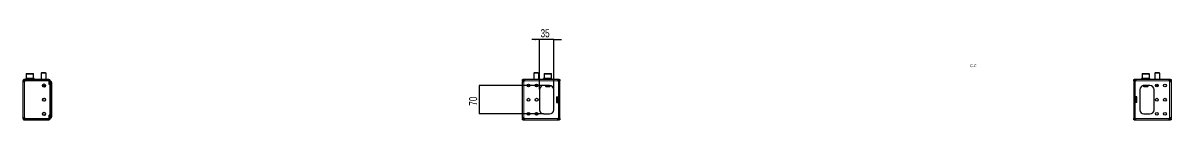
# Model space of a CAD drawing. Header units: millimetres. Extents: x -438 to 5180, y -570 to 658.
# Drawn here: x 2348 to 5180, y 195 to 420 of the extents above; entities that cross this region are included whole.
import ezdxf

# ---------------------------------------------------------------- set-up
doc = ezdxf.new("R2010")
doc.units = ezdxf.units.MM
doc.layers.add('FORMAT', color=7, linetype='Continuous')
doc.styles.add('SLDTEXTSTYLE0', font='TXT', dxfattribs={"width": 0.75})
doc.dimstyles.new('SLDDIMSTYLE0', dxfattribs={"dimtxt": 20, "dimasz": 10, "dimexe": 0, "dimexo": 0.0625, "dimgap": 5, "dimtad": 2, "dimdec": 1, "dimrnd": 1e-09, "dimzin": 12, "dimdsep": 46, "dimtxsty": 'SLDTEXTSTYLE0', "dimsah": 1, "dimcen": 0.09, "dimadec": 0, "dimazin": 3, "dimtfac": 1, "dimtofl": 0, "dimtmove": 0, "dimatfit": 3, "dimfxl": 0, "dimfrac": 2, "dimtolj": 1, "dimtzin": 12, "dimarcsym": 0})
doc.dimstyles.new('SLDDIMSTYLE1', dxfattribs={"dimtxt": 20, "dimasz": 10, "dimexe": 0, "dimexo": 0.0625, "dimgap": 5, "dimtad": 2, "dimdec": 1, "dimrnd": 1e-09, "dimzin": 12, "dimdsep": 46, "dimtxsty": 'SLDTEXTSTYLE0', "dimsah": 1, "dimcen": 0.09, "dimadec": 0, "dimazin": 3, "dimtfac": 1, "dimtmove": 0, "dimatfit": 0, "dimfxl": 0, "dimfrac": 2, "dimtolj": 1, "dimtzin": 12, "dimarcsym": 0})

# ---------------------------------------------------------------- blocks, each defined once
blk = doc.blocks.new('_D_9')
at = {"layer": 'FORMAT'}
for p, q in [((3622.3, 393.4), (3603.1, 393.4)), ((3622.3, 270), (3622.3, 394.4)), ((3657.3, 393.4), (3622.3, 393.4)), ((3657.3, 270), (3657.3, 394.4)), ((3657.3, 393.4), (3676.5, 393.4))]:
    blk.add_line(p, q, dxfattribs=at)
for points in [[(3622.3, 393.4), (3612.3, 395), (3612.3, 391.9)], [(3657.3, 393.4), (3667.3, 391.9), (3667.3, 395)]]:
    blk.add_solid(points, dxfattribs=at)
at = {"layer": 'FORMAT', "insert": (3625, 419.2), "char_height": 20, "attachment_point": 1, "style": 'SLDTEXTSTYLE0'}
blk.add_mtext('35', dxfattribs=at)
blk = doc.blocks.new('_D_10')
at = {"layer": 'FORMAT'}
for p, q in [((3632.3, 279.9), (3473.3, 279.9)), ((3474.3, 209.9), (3474.3, 279.9)), ((3632.3, 209.9), (3473.3, 209.9))]:
    blk.add_line(p, q, dxfattribs=at)
for points in [[(3474.3, 279.9), (3472.8, 269.9), (3475.8, 269.9)], [(3474.3, 209.9), (3475.8, 219.9), (3472.8, 219.9)]]:
    blk.add_solid(points, dxfattribs=at)
at = {"layer": 'FORMAT', "insert": (3448.5, 230.2), "char_height": 20, "attachment_point": 1, "rotation": 90, "style": 'SLDTEXTSTYLE0'}
blk.add_mtext('70', dxfattribs=at)

msp = doc.modelspace()

# ---------------------------------------------------------------- linework, layer by layer
at = {"color": 7, "linetype": 'Continuous', "lineweight": 25}
for p, q in [((2350.51, 291.45), (2348.01, 291.45)), ((2348.01, 291.45), (2348.01, 290.23)), ((2348.01, 290.23), (2348.01, 199.67)), ((2350.51, 290.23), (2348.01, 290.23)), ((2350.51, 291.45), (2350.51, 290.23)), ((2351.51, 292.45), (2351.51, 294.95)), ((2353.91, 294.95), (2351.51, 294.95)), ((2353.91, 292.45), (2351.51, 292.45)), ((2353.91, 294.95), (2353.91, 292.45)), ((2353.91, 294.95), (2354.91, 294.95)), ((2354.91, 292.45), (2353.91, 292.45)), ((2354.76, 297.45), (2354.76, 296.45)), ((2354.76, 297.45), (2354.76, 297.2)), ((2355.56, 297.45), (2354.76, 297.45)), ((2354.76, 297.45), (2354.76, 297.45)), ((2354.76, 296.45), (2354.76, 296.7)), ((2355.56, 296.45), (2354.76, 296.45)), ((2354.76, 296.45), (2354.76, 296.45)), ((2411.51, 294.95), (2354.91, 294.95)), ((2354.91, 292.45), (2411.51, 292.45)), ((2354.93, 292.35), (2409.91, 292.35)), ((2355.56, 297.45), (2355.65, 297.45)), ((2355.56, 296.45), (2355.65, 296.45)), ((2355.65, 297.45), (2355.65, 297.2)), ((2357.79, 297.45), (2355.65, 297.45)), ((2355.65, 296.45), (2355.65, 296.7)), ((2357.79, 296.45), (2355.65, 296.45)), ((2356.01, 308.45), (2356.01, 297.45)), ((2357.01, 309.45), (2373.01, 309.45)), ((2357.79, 297.45), (2357.97, 297.45)), ((2357.79, 296.45), (2357.97, 296.45)), ((2357.97, 297.45), (2357.97, 297.2)), ((2361.13, 297.45), (2357.97, 297.45)), ((2357.97, 296.45), (2357.97, 296.7)), ((2361.13, 296.45), (2357.97, 296.45)), ((2359.01, 296.45), (2359.01, 294.95)), ((2361.13, 297.45), (2361.36, 297.45)), ((2361.13, 296.45), (2361.36, 296.45)), ((2361.36, 297.45), (2361.36, 297.2)), ((2365.06, 297.45), (2361.36, 297.45)), ((2361.36, 296.45), (2361.36, 296.7)), ((2365.06, 296.45), (2361.36, 296.45)), ((2365.06, 297.45), (2365.14, 297.45)), ((2365.06, 296.45), (2365.23, 296.45)), ((2365.23, 296.45), (2365.31, 296.45)), ((2365.27, 297.45), (2365.31, 297.45)), ((2365.31, 297.45), (2365.31, 297.2)), ((2368.98, 297.45), (2365.31, 297.45)), ((2365.31, 296.45), (2365.31, 296.7)), ((2368.98, 296.45), (2365.31, 296.45)), ((2368.98, 297.45), (2369.2, 297.45)), ((2368.98, 296.45), (2369.2, 296.45)), ((2369.2, 297.45), (2369.2, 297.2)), ((2372.29, 297.45), (2369.2, 297.45)), ((2369.2, 296.45), (2369.2, 296.7)), ((2372.29, 296.45), (2369.2, 296.45)), ((2371.01, 294.95), (2371.01, 296.45)), ((2372.29, 297.45), (2372.46, 297.45)), ((2372.29, 296.45), (2372.46, 296.45)), ((2372.46, 297.45), (2372.46, 297.2)), ((2374.49, 297.45), (2372.46, 297.45)), ((2372.46, 296.45), (2372.46, 296.7)), ((2374.49, 296.45), (2372.46, 296.45)), ((2374.01, 297.45), (2374.01, 308.45)), ((2374.49, 297.45), (2374.59, 297.45)), ((2374.49, 296.45), (2374.59, 296.45)), ((2374.59, 297.45), (2374.59, 297.2)), ((2375.26, 297.45), (2374.59, 297.45)), ((2374.59, 296.45), (2374.59, 296.7)), ((2375.26, 296.45), (2374.59, 296.45)), ((2375.26, 296.45), (2375.26, 297.45)), ((2388.76, 292.45), (2388.76, 292.35)), ((2389.05, 292.45), (2389.05, 292.35)), ((2390.73, 292.45), (2390.73, 292.35)), ((2394.08, 311.45), (2393.01, 310.37)), ((2393.01, 310.37), (2393.01, 294.95)), ((2405.01, 310.37), (2393.01, 310.37)), ((2393.68, 292.45), (2393.68, 292.35)), ((2403.93, 311.45), (2394.08, 311.45)), ((2397.44, 292.45), (2397.44, 292.35)), ((2401.43, 292.45), (2401.43, 292.35)), ((2405.01, 310.37), (2403.93, 311.45)), ((2405.01, 294.95), (2405.01, 310.37)), ((2405.06, 292.45), (2405.06, 292.35)), ((2407.76, 292.45), (2407.76, 292.35)), ((2409.13, 292.45), (2409.13, 292.35)), ((2409.26, 292.35), (2409.26, 292.45)), ((2412.41, 282.85), (2412.41, 289.85)), ((2412.41, 284.43), (2412.51, 284.21)), ((2412.51, 291.45), (2412.51, 283.5)), ((2415.01, 283.5), (2412.51, 283.5)), ((2415.01, 291.45), (2415.01, 283.5)), ((2415.01, 291.2), (2415.21, 291.2)), ((2415.01, 201.47), (2415.01, 288.92)), ((2415.21, 291.2), (2416.89, 290.74)), ((2415.21, 202.1), (2415.21, 288.3)), ((2418.01, 287.85), (2418.01, 289.3)), ((2418.01, 287.85), (2418.01, 213.4)), ((3580.31, 292.45), (3580.31, 294.95)), ((3580.31, 294.95), (3581.42, 294.95)), ((3581.42, 292.45), (3580.31, 292.45)), ((3580.31, 292.45), (3580.31, 292.35)), ((3580.31, 292.35), (3582.81, 292.35)), ((3580.31, 291.74), (3580.31, 292.35)), ((3580.31, 291.74), (3580.31, 289.67)), ((3580.31, 200.22), (3580.31, 289.67)), ((3580.31, 289.67), (3581.41, 289.67)), ((3585.15, 294.95), (3581.42, 294.95)), ((3585.15, 292.45), (3581.42, 292.45)), ((3582.81, 292.35), (3582.81, 291.74)), ((3582.81, 291.74), (3582.81, 289.92)), ((3667.48, 294.95), (3585.15, 294.95)), ((3585.15, 294.95), (3585.15, 292.73)), ((3609.39, 311.45), (3608.31, 310.37)), ((3608.31, 310.37), (3608.31, 294.95)), ((3620.31, 310.37), (3608.31, 310.37)), ((3619.24, 311.45), (3609.39, 311.45)), ((3620.31, 310.37), (3619.24, 311.45)), ((3620.31, 294.95), (3620.31, 310.37)), ((3632.56, 297.45), (3632.56, 296.45)), ((3632.56, 297.45), (3632.57, 297.45)), ((3632.56, 296.45), (3632.57, 296.45)), ((3632.57, 297.45), (3632.57, 297.2)), ((3633.4, 297.45), (3632.57, 297.45)), ((3632.57, 296.45), (3632.57, 296.7)), ((3633.4, 296.45), (3632.57, 296.45)), ((3633.4, 297.45), (3633.5, 297.45)), ((3633.4, 296.45), (3633.5, 296.45)), ((3633.5, 297.45), (3633.5, 297.2)), ((3635.67, 297.45), (3633.5, 297.45)), ((3633.5, 296.45), (3633.5, 296.7)), ((3635.67, 296.45), (3633.5, 296.45)), ((3633.81, 308.45), (3633.81, 297.45)), ((3634.81, 309.45), (3643.2, 309.45)), ((3635.67, 297.45), (3635.85, 297.45)), ((3635.67, 296.45), (3635.85, 296.45)), ((3635.85, 297.45), (3635.85, 297.2)), ((3639.02, 297.45), (3635.85, 297.45)), ((3635.85, 296.45), (3635.85, 296.7)), ((3639.02, 296.45), (3635.85, 296.45)), ((3636.81, 296.45), (3636.81, 294.95)), ((3639.02, 297.45), (3639.25, 297.45)), ((3639.02, 296.45), (3639.25, 296.45)), ((3639.25, 297.45), (3639.25, 297.2)), ((3642.95, 297.45), (3639.25, 297.45)), ((3639.25, 296.45), (3639.25, 296.7)), ((3642.95, 296.45), (3639.25, 296.45)), ((3642.95, 297.45), (3643.25, 297.45)), ((3642.95, 297.45), (3643.03, 297.45)), ((3642.95, 296.45), (3643.11, 296.45)), ((3643.11, 296.45), (3643.2, 296.45)), ((3643.16, 297.45), (3643.2, 297.45)), ((3643.2, 309.45), (3650.81, 309.45)), ((3643.2, 297.45), (3643.2, 297.2)), ((3646.87, 297.45), (3643.2, 297.45)), ((3643.2, 296.45), (3643.2, 296.7)), ((3646.87, 296.45), (3643.2, 296.45)), ((3646.87, 297.45), (3647.09, 297.45)), ((3646.87, 296.45), (3647.09, 296.45)), ((3647.09, 297.45), (3647.09, 297.2)), ((3650.16, 297.45), (3647.09, 297.45)), ((3647.09, 296.45), (3647.09, 296.7)), ((3650.16, 296.45), (3647.09, 296.45)), ((3648.81, 294.95), (3648.81, 296.45)), ((3650.16, 297.45), (3650.33, 297.45)), ((3650.16, 296.45), (3650.33, 296.45)), ((3650.33, 297.45), (3650.33, 297.2)), ((3652.34, 297.45), (3650.33, 297.45)), ((3650.33, 296.45), (3650.33, 296.7)), ((3652.34, 296.45), (3650.33, 296.45)), ((3651.81, 297.45), (3651.81, 308.45)), ((3652.34, 297.45), (3652.43, 297.45)), ((3652.34, 296.45), (3652.43, 296.45)), ((3652.43, 297.45), (3652.43, 297.2)), ((3653.06, 297.45), (3652.43, 297.45)), ((3652.43, 296.45), (3652.43, 296.7)), ((3653.06, 296.45), (3652.43, 296.45)), ((3653.06, 296.45), (3653.06, 297.45)), ((3667.48, 294.95), (3667.48, 292.45)), ((3671.2, 294.95), (3667.48, 294.95)), ((3671.2, 292.45), (3667.48, 292.45)), ((3669.81, 292.35), (3672.31, 292.35)), ((3669.81, 291.74), (3669.81, 292.35)), ((3669.81, 289.9), (3669.81, 291.74)), ((3671.2, 294.95), (3672.31, 294.95)), ((3672.31, 292.45), (3671.2, 292.45)), ((3672.31, 294.95), (3672.31, 292.45)), ((3672.31, 292.35), (3672.31, 292.45)), ((3672.31, 292.35), (3672.31, 291.74)), ((3672.31, 289.67), (3672.31, 291.74)), ((3672.31, 251.95), (3672.31, 289.67)), ((5088.31, 292.45), (5088.31, 294.95)), ((5088.31, 294.95), (5089.42, 294.95)), ((5089.42, 292.45), (5088.31, 292.45)), ((5088.31, 292.45), (5088.31, 292.35)), ((5088.31, 292.35), (5090.81, 292.35)), ((5088.31, 291.74), (5088.31, 292.35)), ((5088.31, 291.74), (5088.31, 289.67)), ((5088.31, 289.67), (5089.41, 289.67)), ((5088.31, 289.67), (5088.31, 251.95)), ((5093.15, 294.95), (5089.42, 294.95)), ((5093.15, 292.45), (5089.42, 292.45)), ((5090.81, 292.35), (5090.81, 291.74)), ((5090.81, 291.74), (5090.81, 289.92)), ((5093.15, 294.95), (5093.15, 292.73)), ((5175.48, 294.95), (5093.15, 294.95)), ((5107.56, 297.45), (5107.56, 296.45)), ((5107.56, 297.45), (5107.57, 297.45)), ((5107.56, 296.45), (5107.57, 296.45)), ((5107.57, 297.45), (5107.57, 297.2)), ((5108.4, 297.45), (5107.57, 297.45)), ((5107.57, 296.45), (5107.57, 296.7)), ((5108.4, 296.45), (5107.57, 296.45)), ((5108.4, 297.45), (5108.5, 297.45)), ((5108.4, 296.45), (5108.5, 296.45)), ((5108.5, 297.45), (5108.5, 297.2)), ((5110.67, 297.45), (5108.5, 297.45)), ((5108.5, 296.45), (5108.5, 296.7)), ((5110.67, 296.45), (5108.5, 296.45)), ((5108.81, 308.45), (5108.81, 297.45)), ((5109.81, 309.45), (5118.15, 309.45)), ((5110.67, 297.45), (5110.85, 297.45)), ((5110.67, 296.45), (5110.85, 296.45)), ((5110.85, 297.45), (5110.85, 297.2)), ((5114.03, 297.45), (5110.85, 297.45)), ((5110.85, 296.45), (5110.85, 296.7)), ((5114.03, 296.45), (5110.85, 296.45)), ((5111.81, 296.45), (5111.81, 294.95)), ((5114.03, 297.45), (5114.26, 297.45)), ((5114.03, 296.45), (5114.26, 296.45)), ((5114.26, 297.45), (5114.26, 297.2)), ((5117.96, 297.45), (5114.26, 297.45)), ((5114.26, 296.45), (5114.26, 296.7)), ((5117.96, 296.45), (5114.26, 296.45)), ((5117.96, 297.45), (5118.2, 297.45)), ((5117.96, 297.45), (5118.04, 297.45)), ((5117.96, 296.45), (5118.11, 296.45)), ((5118.11, 296.45), (5118.21, 296.45)), ((5118.15, 309.45), (5125.81, 309.45)), ((5118.16, 297.45), (5118.21, 297.45)), ((5118.21, 297.45), (5118.21, 297.2)), ((5121.87, 297.45), (5118.21, 297.45)), ((5118.21, 296.45), (5118.21, 296.7)), ((5121.87, 296.45), (5118.21, 296.45)), ((5121.87, 297.45), (5122.1, 297.45)), ((5121.87, 296.45), (5122.1, 296.45)), ((5122.1, 297.45), (5122.1, 297.2)), ((5125.16, 297.45), (5122.1, 297.45)), ((5122.1, 296.45), (5122.1, 296.7)), ((5125.16, 296.45), (5122.1, 296.45)), ((5123.81, 294.95), (5123.81, 296.45)), ((5125.16, 297.45), (5125.34, 297.45)), ((5125.16, 296.45), (5125.34, 296.45)), ((5125.34, 297.45), (5125.34, 297.2)), ((5127.34, 297.45), (5125.34, 297.45)), ((5125.34, 296.45), (5125.34, 296.7)), ((5127.34, 296.45), (5125.34, 296.45)), ((5126.81, 297.45), (5126.81, 308.45)), ((5127.34, 297.45), (5127.43, 297.45)), ((5127.34, 296.45), (5127.43, 296.45)), ((5127.43, 297.45), (5127.43, 297.2)), ((5128.06, 297.45), (5127.43, 297.45)), ((5127.43, 296.45), (5127.43, 296.7)), ((5128.06, 296.45), (5127.43, 296.45)), ((5128.06, 296.45), (5128.06, 297.45)), ((5141.39, 311.45), (5140.31, 310.37)), ((5140.31, 310.37), (5140.31, 294.95)), ((5152.31, 310.37), (5140.31, 310.37)), ((5151.24, 311.45), (5141.39, 311.45)), ((5152.31, 310.37), (5151.24, 311.45)), ((5152.31, 294.95), (5152.31, 310.37)), ((5175.48, 292.45), (5175.48, 294.95)), ((5179.2, 294.95), (5175.48, 294.95)), ((5179.2, 292.45), (5175.48, 292.45)), ((5177.81, 292.35), (5180.31, 292.35)), ((5177.81, 291.74), (5177.81, 292.35)), ((5177.81, 289.9), (5177.81, 291.74)), ((5179.2, 294.95), (5180.31, 294.95)), ((5180.31, 292.45), (5179.2, 292.45)), ((5180.31, 294.95), (5180.31, 292.45)), ((5180.31, 292.35), (5180.31, 292.45)), ((5180.31, 292.35), (5180.31, 291.74)), ((5180.31, 289.67), (5180.31, 291.74)), ((5180.31, 289.67), (5180.31, 200.22)), ((2403.97, 279.45), (2396.04, 279.45)), ((2415.01, 282.85), (2412.41, 282.85)), ((2415.01, 282.85), (2415.01, 207.05)), ((3618.78, 279.45), (3611.85, 279.45)), ((3622.31, 269.95), (3622.31, 219.95)), ((3647.31, 279.95), (3632.31, 279.95)), ((3633.98, 279.85), (3633.96, 279.85)), ((3633.98, 279.85), (3633.98, 279.85)), ((3634.08, 279.85), (3633.98, 279.85)), ((3634.08, 279.95), (3634.08, 279.85)), ((3637.34, 279.85), (3634.08, 279.85)), ((3636.81, 279.85), (3636.81, 278.52)), ((3636.81, 278.52), (3637.89, 277.45)), ((3636.81, 278.52), (3643.11, 278.52)), ((3637.34, 279.85), (3639.24, 279.85)), ((3637.89, 277.45), (3643.05, 277.45)), ((3639.79, 279.85), (3639.24, 279.85)), ((3645.84, 279.85), (3639.79, 279.85)), ((3643.05, 277.45), (3647.74, 277.45)), ((3643.11, 278.52), (3648.81, 278.52)), ((3646.39, 279.85), (3645.84, 279.85)), ((3646.39, 279.85), (3648.29, 279.85)), ((3647.74, 277.45), (3648.81, 278.52)), ((3648.72, 279.85), (3648.29, 279.85)), ((3648.81, 278.52), (3648.81, 279.83)), ((3657.31, 219.95), (3657.31, 269.95)), ((5103.31, 269.95), (5103.31, 219.95)), ((5111.81, 279.83), (5111.81, 278.52)), ((5111.81, 278.52), (5112.89, 277.45)), ((5111.81, 278.52), (5118.07, 278.52)), ((5112.34, 279.85), (5111.9, 279.85)), ((5112.34, 279.85), (5114.24, 279.85)), ((5112.89, 277.45), (5118.02, 277.45)), ((5128.31, 279.95), (5113.31, 279.95)), ((5114.79, 279.85), (5114.24, 279.85)), ((5120.84, 279.85), (5114.79, 279.85)), ((5118.02, 277.45), (5122.74, 277.45)), ((5118.07, 278.52), (5123.81, 278.52)), ((5121.39, 279.85), (5120.84, 279.85)), ((5121.39, 279.85), (5123.29, 279.85)), ((5122.74, 277.45), (5123.81, 278.52)), ((5126.54, 279.85), (5123.29, 279.85)), ((5123.81, 278.52), (5123.81, 279.85)), ((5126.54, 279.85), (5126.54, 279.95)), ((5126.64, 279.85), (5126.54, 279.85)), ((5126.66, 279.85), (5126.64, 279.85)), ((5126.64, 279.85), (5126.64, 279.85)), ((5138.31, 219.95), (5138.31, 269.95)), ((5148.78, 279.45), (5141.85, 279.45)), ((3664.31, 251.95), (3668.81, 251.95)), ((3664.31, 251.95), (3664.31, 237.95)), ((3664.31, 237.95), (3668.81, 237.95)), ((3672.31, 251.95), (3668.81, 251.95)), ((3668.81, 237.95), (3672.31, 237.95)), ((3669.81, 237.95), (3669.81, 251.95)), ((3672.31, 237.95), (3672.31, 251.95)), ((3672.31, 200.22), (3672.31, 237.95)), ((5091.81, 251.95), (5088.31, 251.95)), ((5088.31, 251.95), (5088.31, 237.95)), ((5088.31, 237.95), (5091.81, 237.95)), ((5088.31, 237.95), (5088.31, 200.22)), ((5090.81, 251.95), (5090.81, 237.95)), ((5096.31, 251.95), (5091.81, 251.95)), ((5096.31, 237.95), (5091.81, 237.95)), ((5096.31, 237.95), (5096.31, 251.95)), ((2348.01, 199.67), (2350.51, 199.67)), ((2348.01, 199.67), (2348.01, 198.45)), ((2348.01, 198.45), (2350.51, 198.45)), ((2350.51, 199.67), (2350.51, 198.45)), ((2412.41, 207.05), (2415.01, 207.05)), ((2412.41, 200.05), (2412.41, 207.05)), ((2412.41, 205.97), (2412.51, 206.18)), ((2412.51, 206.4), (2412.51, 198.45)), ((2415.01, 206.4), (2412.51, 206.4)), ((2415.01, 206.4), (2415.01, 198.45)), ((2415.21, 199.2), (2415.01, 199.2)), ((2416.89, 199.65), (2415.21, 199.2)), ((2418.01, 213.4), (2418.01, 205.2)), ((2418.21, 211.45), (2418.01, 211.45)), ((2418.21, 211.42), (2418.01, 211.42)), ((2418.21, 211.4), (2418.01, 211.4)), ((2418.21, 207.2), (2418.01, 207.2)), ((2418.21, 207.14), (2418.01, 207.14)), ((2418.01, 205.2), (2418.01, 202.55)), ((2418.01, 201.1), (2418.01, 202.55)), ((2418.21, 210.96), (2418.21, 207.64)), ((3580.31, 200.22), (3580.31, 198.16)), ((3582.81, 200), (3582.81, 198.16)), ((3632.31, 209.95), (3647.31, 209.95)), ((3669.81, 198.16), (3669.81, 199.98)), ((3672.31, 200.22), (3671.22, 200.22)), ((3672.31, 198.16), (3672.31, 200.22)), ((5088.31, 200.22), (5088.31, 198.16)), ((5090.81, 200), (5090.81, 198.16)), ((5113.31, 209.95), (5128.31, 209.95)), ((5177.81, 198.16), (5177.81, 199.98)), ((5180.31, 200.22), (5179.22, 200.22)), ((5180.31, 198.16), (5180.31, 200.22)), ((2351.51, 194.95), (2351.51, 197.45)), ((2351.51, 197.45), (2353.91, 197.45)), ((2351.51, 194.95), (2353.91, 194.95)), ((2353.91, 197.45), (2353.91, 194.95)), ((2353.91, 197.45), (2354.91, 197.45)), ((2354.91, 194.95), (2353.91, 194.95)), ((2411.51, 197.45), (2354.91, 197.45)), ((2354.91, 194.95), (2411.51, 194.95)), ((2409.91, 197.55), (2354.93, 197.55)), ((3580.31, 197.55), (3580.31, 198.16)), ((3582.81, 197.55), (3580.31, 197.55)), ((3580.31, 197.55), (3580.31, 197.45)), ((3580.31, 194.95), (3580.31, 197.45)), ((3580.31, 197.45), (3581.42, 197.45)), ((3581.42, 194.95), (3580.31, 194.95)), ((3581.42, 197.45), (3585.15, 197.45)), ((3581.42, 194.95), (3585.15, 194.95)), ((3582.81, 198.16), (3582.81, 197.55)), ((3585.15, 197.45), (3585.15, 194.95)), ((3585.15, 194.95), (3667.48, 194.95)), ((3667.48, 197.45), (3671.2, 197.45)), ((3667.48, 194.95), (3667.48, 197.16)), ((3667.48, 194.95), (3671.2, 194.95)), ((3669.81, 197.55), (3669.81, 198.16)), ((3672.31, 197.55), (3669.81, 197.55)), ((3671.2, 197.45), (3672.31, 197.45)), ((3672.31, 194.95), (3671.2, 194.95)), ((3672.31, 198.16), (3672.31, 197.55)), ((3672.31, 197.45), (3672.31, 197.55)), ((3672.31, 197.45), (3672.31, 194.95)), ((5088.31, 197.55), (5088.31, 198.16)), ((5090.81, 197.55), (5088.31, 197.55)), ((5088.31, 197.55), (5088.31, 197.45)), ((5088.31, 194.95), (5088.31, 197.45)), ((5088.31, 197.45), (5089.42, 197.45)), ((5089.42, 194.95), (5088.31, 194.95)), ((5089.42, 197.45), (5093.15, 197.45)), ((5089.42, 194.95), (5093.15, 194.95)), ((5090.81, 198.16), (5090.81, 197.55)), ((5093.15, 194.95), (5093.15, 197.45)), ((5093.15, 194.95), (5175.48, 194.95)), ((5175.48, 197.45), (5179.2, 197.45)), ((5175.48, 194.95), (5175.48, 197.16)), ((5175.48, 194.95), (5179.2, 194.95)), ((5177.81, 197.55), (5177.81, 198.16)), ((5180.31, 197.55), (5177.81, 197.55)), ((5179.2, 197.45), (5180.31, 197.45)), ((5180.31, 194.95), (5179.2, 194.95)), ((5180.31, 198.16), (5180.31, 197.55)), ((5180.31, 197.45), (5180.31, 197.55)), ((5180.31, 197.45), (5180.31, 194.95))]:
    msp.add_line(p, q, dxfattribs=at)
at = {"color": 8, "linetype": 'Continuous', "lineweight": 18}
for p, q in [((2351.51, 289.67), (2351.51, 200.22)), ((2354.91, 294.95), (2354.91, 292.45)), ((2374.01, 308.45), (2356.01, 308.45)), ((2411.51, 292.45), (2411.51, 294.95)), ((2412.51, 291.45), (2415.01, 291.45)), ((2414.81, 282.85), (2414.81, 283.5)), ((2416.89, 287.85), (2415.21, 288.3)), ((2416.89, 202.55), (2416.89, 287.85)), ((2418.01, 287.85), (2416.89, 287.85)), ((3582.81, 291.74), (3580.31, 291.74)), ((3581.42, 294.95), (3581.42, 292.45)), ((3582.81, 291.45), (3584.9, 291.45)), ((3583.81, 199.67), (3583.81, 290.23)), ((3667.73, 291.45), (3584.9, 291.45)), ((3643.25, 308.45), (3633.81, 308.45)), ((3651.81, 308.45), (3643.25, 308.45)), ((3667.73, 291.45), (3669.81, 291.45)), ((3668.81, 251.95), (3668.81, 290.23)), ((3672.31, 291.74), (3669.81, 291.74)), ((3671.2, 292.45), (3671.2, 294.95)), ((5090.81, 291.74), (5088.31, 291.74)), ((5089.42, 294.95), (5089.42, 292.45)), ((5090.81, 291.45), (5092.9, 291.45)), ((5091.81, 290.23), (5091.81, 251.95)), ((5092.9, 291.45), (5175.73, 291.45)), ((5118.2, 308.45), (5108.81, 308.45)), ((5126.81, 308.45), (5118.2, 308.45)), ((5175.73, 291.45), (5177.81, 291.45)), ((5176.81, 290.23), (5176.81, 199.67)), ((5180.31, 291.74), (5177.81, 291.74)), ((5179.2, 292.45), (5179.2, 294.95)), ((2396.04, 280.45), (2403.97, 280.45)), ((3611.85, 280.45), (3618.78, 280.45)), ((3639.24, 279.95), (3639.24, 279.85)), ((3639.79, 279.95), (3639.79, 279.85)), ((3645.84, 279.95), (3645.84, 279.85)), ((3646.39, 279.95), (3646.39, 279.85)), ((5114.24, 279.95), (5114.24, 279.85)), ((5114.79, 279.95), (5114.79, 279.85)), ((5120.84, 279.95), (5120.84, 279.85)), ((5121.39, 279.95), (5121.39, 279.85)), ((5141.85, 280.45), (5148.78, 280.45)), ((3667.62, 237.95), (3667.62, 251.95)), ((3667.82, 251.95), (3667.82, 237.95)), ((3667.92, 237.95), (3667.92, 251.95)), ((3668.12, 251.95), (3668.12, 237.95)), ((3668.81, 199.67), (3668.81, 237.95)), ((3669, 237.95), (3669, 251.95)), ((3669.2, 251.95), (3669.2, 237.95)), ((3669.31, 237.95), (3669.31, 251.95)), ((3669.51, 251.95), (3669.51, 237.95)), ((5091.12, 237.95), (5091.12, 251.95)), ((5091.32, 251.95), (5091.32, 237.95)), ((5091.42, 237.95), (5091.42, 251.95)), ((5091.62, 251.95), (5091.62, 237.95)), ((5091.81, 237.95), (5091.81, 199.67)), ((5092.5, 237.95), (5092.5, 251.95)), ((5092.7, 251.95), (5092.7, 237.95)), ((5092.81, 237.95), (5092.81, 251.95)), ((5093.01, 251.95), (5093.01, 237.95)), ((2412.51, 198.45), (2415.01, 198.45)), ((2414.81, 206.4), (2414.81, 207.05)), ((2415.21, 202.1), (2416.89, 202.55)), ((2416.89, 202.55), (2418.01, 202.55)), ((2418.21, 210.96), (2418.01, 210.96)), ((2418.21, 207.64), (2418.01, 207.64)), ((3584.9, 198.45), (3582.81, 198.45)), ((3667.73, 198.45), (3584.9, 198.45)), ((3669.81, 198.45), (3667.73, 198.45)), ((5092.9, 198.45), (5090.81, 198.45)), ((5092.9, 198.45), (5175.73, 198.45)), ((5177.81, 198.45), (5175.73, 198.45)), ((2354.91, 197.45), (2354.91, 194.95)), ((2411.51, 197.45), (2411.51, 194.95)), ((3580.31, 198.16), (3582.81, 198.16)), ((3581.42, 197.45), (3581.42, 194.95)), ((3669.81, 198.16), (3672.31, 198.16)), ((3671.2, 194.95), (3671.2, 197.45)), ((5088.31, 198.16), (5090.81, 198.16)), ((5089.42, 197.45), (5089.42, 194.95)), ((5177.81, 198.16), (5180.31, 198.16)), ((5179.2, 194.95), (5179.2, 197.45))]:
    msp.add_line(p, q, dxfattribs=at)
at = {"color": 7, "linetype": 'Continuous', "lineweight": 25}
for centre, radius in [((2400.01, 279.95), 4), ((3595.31, 279.95), 3.5), ((3615.31, 279.95), 3.5), ((5145.31, 279.95), 3.5), ((5165.31, 279.95), 3.5), ((2400.01, 244.95), 4), ((2400.01, 244.95), 3.5), ((3595.31, 244.95), 3.5), ((3615.31, 244.95), 3.5), ((5145.31, 244.95), 3.5), ((5165.31, 244.95), 3.5), ((2400.01, 209.95), 4), ((2400.01, 209.95), 3.5), ((3595.31, 209.95), 3.5), ((3615.31, 209.95), 3.5), ((5145.31, 209.95), 3.5), ((5165.31, 209.95), 3.5)]:
    msp.add_circle(centre, radius, dxfattribs=at)
for centre, radius, start, end in [((2350.78, 293.1), 3.5, 281.89481, 337.11462), ((2354.93, 291.35), 1, 90, 157.11462), ((2357.01, 308.45), 1, 90, 180), ((2357.66, 292.1), 0.35, 45.58469, 90), ((2372.36, 292.1), 0.35, 90, 134.41531), ((2373.01, 308.45), 1, 0, 90), ((2409.91, 289.85), 2.5, 360, 90), ((2411.51, 291.45), 3.5, 0, 90), ((2411.51, 291.45), 1, 0, 90), ((2416.51, 289.3), 1.5, 0, 75), ((3581.81, 293.1), 3.5, 304.8499, 331.87293), ((3634.81, 308.45), 1, 90, 180), ((3650.81, 308.45), 1, 0, 90), ((3670.81, 293.1), 3.5, 208.12707, 235.1501), ((5089.81, 293.1), 3.5, 304.8499, 331.87293), ((5109.81, 308.45), 1, 90, 180), ((5125.81, 308.45), 1, 0, 90), ((5178.81, 293.1), 3.5, 208.12707, 235.1501), ((2400.01, 279.95), 3.5, 188.21321, 351.78679), ((3632.31, 269.95), 10, 90, 180), ((3647.31, 269.95), 10, 0, 90), ((5113.31, 269.95), 10, 90, 180), ((5128.31, 269.95), 10, 0, 90), ((2350.78, 196.8), 3.5, 22.88538, 78.10519), ((2409.91, 200.05), 2.5, 270, 0), ((2411.51, 198.45), 3.5, 270, 360), ((2411.51, 198.45), 1, 270, 360), ((2416.51, 201.1), 1.5, 285, 0), ((3581.81, 196.8), 3.5, 28.12707, 55.1501), ((3632.31, 219.95), 10, 180, 270), ((3647.31, 219.95), 10, 270, 0), ((3670.81, 196.8), 3.5, 124.8499, 151.87293), ((5089.81, 196.8), 3.5, 28.12707, 55.1501), ((5113.31, 219.95), 10, 180, 270), ((5128.31, 219.95), 10, 270, 0), ((5178.81, 196.8), 3.5, 124.8499, 151.87293), ((2354.93, 198.55), 1, 202.88538, 270), ((2357.66, 197.8), 0.35, 270, 314.41531), ((2372.36, 197.8), 0.35, 225.58469, 270)]:
    msp.add_arc(centre, radius, start, end, dxfattribs=at)
for centre, major_axis, start_param, end_param in [((2403.61, 291.2), (11.57, -3.1), 0.0670375, 0.2530722), ((2403.61, 199.2), (11.57, 3.1), 6.0301131, 6.2161478)]:
    msp.add_ellipse(centre, major_axis=major_axis, ratio=0.2505628, start_param=start_param, end_param=end_param, dxfattribs=at)
at = {"color": 8, "linetype": 'Continuous', "lineweight": 18}
for centre, major_axis, start_param, end_param in [((2416.51, 287.74), (0.38, 3), 4.762686, 6.2664448), ((2416.51, 202.65), (-0.38, 3), 3.1583332, 4.662092)]:
    msp.add_ellipse(centre, major_axis=major_axis, ratio=0.1230384, start_param=start_param, end_param=end_param, dxfattribs=at)
at = {"color": 7, "linetype": 'Continuous', "lineweight": 25}
for points, knots in [([(2351.51, 294.95), (2351.21, 294.93), (2350.66, 294.89), (2349.76, 294.53), (2348.87, 293.86), (2348.15, 292.76), (2348.05, 291.89), (2348.01, 291.45)], [0, 0, 0, 0, 0.16069, 0.3013121, 0.5219513, 0.7535732, 1, 1, 1, 1]), ([(2348.01, 290.23), (2348.06, 290.1), (2348.15, 289.88), (2348.71, 289.69), (2349.31, 289.62), (2349.95, 289.6), (2350.69, 289.61), (2351.23, 289.65), (2351.51, 289.67)], [0, 0, 0, 0, 0.25414868, 0.44821268, 0.57490818, 0.70887241, 0.85046773, 1, 1, 1, 1]), ([(2351.51, 292.45), (2351.42, 292.44), (2351.27, 292.43), (2351.06, 292.35), (2350.89, 292.25), (2350.76, 292.12), (2350.65, 291.98), (2350.53, 291.75), (2350.52, 291.57), (2350.51, 291.45)], [0, 0, 0, 0, 0.15678647, 0.29080921, 0.40350058, 0.49729844, 0.60713276, 0.72618128, 1, 1, 1, 1]), ([(2350.51, 290.23), (2350.52, 290.1), (2350.54, 289.9), (2350.69, 289.69), (2350.82, 289.65), (2350.87, 289.63)], [0, 0, 0, 0, 0.4882324, 0.8197059, 1, 1, 1, 1]), ([(2354.76, 297.2), (2354.76, 297.24), (2354.76, 297.3), (2354.76, 297.38), (2354.76, 297.43), (2354.76, 297.45)], [0, 0, 0, 0, 0.4999808, 0.7499881, 1, 1, 1, 1]), ([(2354.76, 296.45), (2354.76, 296.47), (2354.76, 296.51), (2354.76, 296.59), (2354.76, 296.66), (2354.76, 296.7)], [0, 0, 0, 0, 0.2501401, 0.5002802, 1, 1, 1, 1]), ([(2355.65, 297.2), (2355.64, 297.24), (2355.61, 297.3), (2355.58, 297.38), (2355.56, 297.43), (2355.56, 297.45)], [0, 0, 0, 0, 0.4999808, 0.7499881, 1, 1, 1, 1]), ([(2355.56, 296.45), (2355.56, 296.47), (2355.58, 296.51), (2355.61, 296.59), (2355.64, 296.66), (2355.65, 296.7)], [0, 0, 0, 0, 0.25014008, 0.50028016, 1, 1, 1, 1]), ([(2357.97, 297.2), (2357.94, 297.24), (2357.9, 297.3), (2357.84, 297.38), (2357.81, 297.43), (2357.79, 297.45)], [0, 0, 0, 0, 0.4999808, 0.7499881, 1, 1, 1, 1]), ([(2357.79, 296.45), (2357.81, 296.47), (2357.84, 296.51), (2357.9, 296.59), (2357.94, 296.66), (2357.97, 296.7)], [0, 0, 0, 0, 0.2501401, 0.5002802, 1, 1, 1, 1]), ([(2361.36, 297.2), (2361.32, 297.24), (2361.27, 297.3), (2361.19, 297.38), (2361.15, 297.43), (2361.13, 297.45)], [0, 0, 0, 0, 0.4999808, 0.7499881, 1, 1, 1, 1]), ([(2361.13, 296.45), (2361.15, 296.47), (2361.19, 296.51), (2361.27, 296.59), (2361.32, 296.66), (2361.36, 296.7)], [0, 0, 0, 0, 0.2501401, 0.5002802, 1, 1, 1, 1]), ([(2365.31, 297.2), (2365.27, 297.24), (2365.2, 297.3), (2365.12, 297.38), (2365.08, 297.43), (2365.06, 297.45)], [0, 0, 0, 0, 0.4999808, 0.7499881, 1, 1, 1, 1]), ([(2365.06, 296.45), (2365.08, 296.47), (2365.12, 296.51), (2365.2, 296.59), (2365.27, 296.66), (2365.31, 296.7)], [0, 0, 0, 0, 0.2501401, 0.5002802, 1, 1, 1, 1]), ([(2365.31, 297.2), (2365.29, 297.27), (2365.27, 297.4), (2365.24, 297.43), (2365.23, 297.45)], [0, 0, 0, 0, 0.56179418, 1, 1, 1, 1]), ([(2365.31, 296.7), (2365.29, 296.62), (2365.27, 296.49), (2365.24, 296.46), (2365.23, 296.45)], [0, 0, 0, 0, 0.5617942, 1, 1, 1, 1]), ([(2369.2, 297.2), (2369.17, 297.24), (2369.11, 297.3), (2369.03, 297.38), (2368.99, 297.43), (2368.98, 297.45)], [0, 0, 0, 0, 0.4999808, 0.7499881, 1, 1, 1, 1]), ([(2368.98, 296.45), (2368.99, 296.47), (2369.03, 296.51), (2369.11, 296.59), (2369.17, 296.66), (2369.2, 296.7)], [0, 0, 0, 0, 0.2501401, 0.5002802, 1, 1, 1, 1]), ([(2372.46, 297.2), (2372.43, 297.24), (2372.39, 297.3), (2372.33, 297.38), (2372.3, 297.43), (2372.29, 297.45)], [0, 0, 0, 0, 0.4999808, 0.7499881, 1, 1, 1, 1]), ([(2372.29, 296.45), (2372.3, 296.47), (2372.33, 296.51), (2372.39, 296.59), (2372.43, 296.66), (2372.46, 296.7)], [0, 0, 0, 0, 0.2501401, 0.5002802, 1, 1, 1, 1]), ([(2374.59, 297.2), (2374.57, 297.24), (2374.55, 297.3), (2374.52, 297.38), (2374.5, 297.43), (2374.49, 297.45)], [0, 0, 0, 0, 0.4999808, 0.7499881, 1, 1, 1, 1]), ([(2374.49, 296.45), (2374.5, 296.47), (2374.52, 296.51), (2374.55, 296.59), (2374.57, 296.66), (2374.59, 296.7)], [0, 0, 0, 0, 0.2501401, 0.5002802, 1, 1, 1, 1]), ([(2389.01, 292.35), (2389.01, 292.36), (2389, 292.39), (2389, 292.43), (2388.99, 292.45)], [0, 0, 0, 0, 0.374848, 1, 1, 1, 1]), ([(2390.65, 292.35), (2390.64, 292.36), (2390.62, 292.39), (2390.6, 292.43), (2390.59, 292.45)], [0, 0, 0, 0, 0.374848, 1, 1, 1, 1]), ([(2393.55, 292.35), (2393.54, 292.36), (2393.52, 292.39), (2393.49, 292.43), (2393.47, 292.45)], [0, 0, 0, 0, 0.374848, 1, 1, 1, 1]), ([(2397.29, 292.35), (2397.28, 292.36), (2397.25, 292.39), (2397.21, 292.43), (2397.19, 292.45)], [0, 0, 0, 0, 0.374848, 1, 1, 1, 1]), ([(2401.29, 292.35), (2401.28, 292.36), (2401.24, 292.39), (2401.21, 292.43), (2401.19, 292.45)], [0, 0, 0, 0, 0.374848, 1, 1, 1, 1]), ([(2404.94, 292.35), (2404.93, 292.36), (2404.9, 292.39), (2404.87, 292.43), (2404.86, 292.45)], [0, 0, 0, 0, 0.374848, 1, 1, 1, 1]), ([(2407.69, 292.35), (2407.68, 292.36), (2407.66, 292.39), (2407.64, 292.43), (2407.63, 292.45)], [0, 0, 0, 0, 0.374848, 1, 1, 1, 1]), ([(2409.11, 292.35), (2409.11, 292.36), (2409.1, 292.39), (2409.1, 292.43), (2409.09, 292.45)], [0, 0, 0, 0, 0.374848, 1, 1, 1, 1]), ([(3580.31, 289.67), (3580.34, 289.66), (3580.38, 289.63), (3580.78, 289.61), (3581.5, 289.65), (3582.59, 289.87), (3583.4, 290.1), (3583.81, 290.23)], [0, 0, 0, 0, 0.1708405, 0.3192172, 0.5481031, 0.7678223, 1, 1, 1, 1]), ([(3584.9, 291.45), (3584.95, 291.71), (3585.05, 292.2), (3585.2, 293.02), (3585.3, 293.73), (3585.32, 294.29), (3585.3, 294.65), (3585.24, 294.9), (3585.18, 294.93), (3585.15, 294.95)], [0, 0, 0, 0, 0.1440667, 0.2712756, 0.4749075, 0.5979974, 0.7263376, 0.8602454, 1, 1, 1, 1]), ([(3632.57, 297.2), (3632.57, 297.24), (3632.57, 297.3), (3632.57, 297.38), (3632.57, 297.43), (3632.56, 297.45)], [0, 0, 0, 0, 0.49998083, 0.7499881, 1, 1, 1, 1]), ([(3632.56, 296.45), (3632.57, 296.47), (3632.57, 296.51), (3632.57, 296.59), (3632.57, 296.66), (3632.57, 296.7)], [0, 0, 0, 0, 0.2501401, 0.5002802, 1, 1, 1, 1]), ([(3633.5, 297.2), (3633.48, 297.24), (3633.46, 297.3), (3633.42, 297.38), (3633.41, 297.43), (3633.4, 297.45)], [0, 0, 0, 0, 0.4999808, 0.7499881, 1, 1, 1, 1]), ([(3633.4, 296.45), (3633.41, 296.47), (3633.42, 296.51), (3633.46, 296.59), (3633.48, 296.66), (3633.5, 296.7)], [0, 0, 0, 0, 0.2501401, 0.5002802, 1, 1, 1, 1]), ([(3635.85, 297.2), (3635.82, 297.24), (3635.77, 297.3), (3635.71, 297.38), (3635.68, 297.43), (3635.67, 297.45)], [0, 0, 0, 0, 0.49998083, 0.7499881, 1, 1, 1, 1]), ([(3635.67, 296.45), (3635.68, 296.47), (3635.71, 296.51), (3635.77, 296.59), (3635.82, 296.66), (3635.85, 296.7)], [0, 0, 0, 0, 0.25014008, 0.50028016, 1, 1, 1, 1]), ([(3639.25, 297.2), (3639.22, 297.24), (3639.16, 297.3), (3639.08, 297.38), (3639.04, 297.43), (3639.02, 297.45)], [0, 0, 0, 0, 0.49998083, 0.7499881, 1, 1, 1, 1]), ([(3639.02, 296.45), (3639.04, 296.47), (3639.08, 296.51), (3639.16, 296.59), (3639.22, 296.66), (3639.25, 296.7)], [0, 0, 0, 0, 0.2501401, 0.5002802, 1, 1, 1, 1]), ([(3643.2, 297.2), (3643.16, 297.24), (3643.1, 297.3), (3643.02, 297.38), (3642.98, 297.43), (3642.95, 297.45)], [0, 0, 0, 0, 0.4999808, 0.7499881, 1, 1, 1, 1]), ([(3642.95, 296.45), (3642.98, 296.47), (3643.02, 296.51), (3643.1, 296.59), (3643.16, 296.66), (3643.2, 296.7)], [0, 0, 0, 0, 0.2501401, 0.5002802, 1, 1, 1, 1]), ([(3643.2, 297.2), (3643.19, 297.27), (3643.15, 297.4), (3643.12, 297.43), (3643.11, 297.45)], [0, 0, 0, 0, 0.56179418, 1, 1, 1, 1]), ([(3643.2, 296.7), (3643.19, 296.62), (3643.15, 296.49), (3643.12, 296.46), (3643.11, 296.45)], [0, 0, 0, 0, 0.5617942, 1, 1, 1, 1]), ([(3647.09, 297.2), (3647.06, 297.24), (3647, 297.3), (3646.92, 297.38), (3646.89, 297.43), (3646.87, 297.45)], [0, 0, 0, 0, 0.4999808, 0.7499881, 1, 1, 1, 1]), ([(3646.87, 296.45), (3646.89, 296.47), (3646.92, 296.51), (3647, 296.59), (3647.06, 296.66), (3647.09, 296.7)], [0, 0, 0, 0, 0.2501401, 0.5002802, 1, 1, 1, 1]), ([(3650.33, 297.2), (3650.3, 297.24), (3650.26, 297.3), (3650.2, 297.38), (3650.17, 297.43), (3650.16, 297.45)], [0, 0, 0, 0, 0.49998083, 0.7499881, 1, 1, 1, 1]), ([(3650.16, 296.45), (3650.17, 296.47), (3650.2, 296.51), (3650.26, 296.59), (3650.3, 296.66), (3650.33, 296.7)], [0, 0, 0, 0, 0.2501401, 0.5002802, 1, 1, 1, 1]), ([(3652.43, 297.2), (3652.41, 297.24), (3652.39, 297.3), (3652.36, 297.38), (3652.34, 297.43), (3652.34, 297.45)], [0, 0, 0, 0, 0.4999808, 0.7499881, 1, 1, 1, 1]), ([(3652.34, 296.45), (3652.34, 296.47), (3652.36, 296.51), (3652.39, 296.59), (3652.41, 296.66), (3652.43, 296.7)], [0, 0, 0, 0, 0.2501401, 0.5002802, 1, 1, 1, 1]), ([(3667.48, 294.95), (3667.45, 294.93), (3667.4, 294.89), (3667.33, 294.53), (3667.3, 293.86), (3667.44, 292.76), (3667.63, 291.89), (3667.73, 291.45)], [0, 0, 0, 0, 0.16069, 0.3013121, 0.5219513, 0.7535732, 1, 1, 1, 1]), ([(3668.81, 290.23), (3669.27, 290.1), (3670.08, 289.88), (3670.99, 289.69), (3671.58, 289.62), (3671.98, 289.6), (3672.26, 289.61), (3672.29, 289.65), (3672.31, 289.67)], [0, 0, 0, 0, 0.2541487, 0.4482127, 0.5749082, 0.7088724, 0.8504677, 1, 1, 1, 1]), ([(5088.31, 289.67), (5088.34, 289.66), (5088.38, 289.63), (5088.78, 289.61), (5089.5, 289.65), (5090.59, 289.87), (5091.4, 290.1), (5091.81, 290.23)], [0, 0, 0, 0, 0.1708405, 0.3192172, 0.5481031, 0.7678223, 1, 1, 1, 1]), ([(5092.9, 291.45), (5092.95, 291.71), (5093.05, 292.2), (5093.2, 293.02), (5093.3, 293.73), (5093.32, 294.29), (5093.3, 294.65), (5093.24, 294.9), (5093.18, 294.93), (5093.15, 294.95)], [0, 0, 0, 0, 0.1440667, 0.2712756, 0.4749075, 0.5979974, 0.7263376, 0.8602454, 1, 1, 1, 1]), ([(5107.57, 297.2), (5107.57, 297.24), (5107.57, 297.3), (5107.57, 297.38), (5107.57, 297.43), (5107.56, 297.45)], [0, 0, 0, 0, 0.4999808, 0.7499881, 1, 1, 1, 1]), ([(5107.56, 296.45), (5107.57, 296.47), (5107.57, 296.51), (5107.57, 296.59), (5107.57, 296.66), (5107.57, 296.7)], [0, 0, 0, 0, 0.2501401, 0.5002802, 1, 1, 1, 1]), ([(5108.5, 297.2), (5108.49, 297.24), (5108.46, 297.3), (5108.43, 297.38), (5108.41, 297.43), (5108.4, 297.45)], [0, 0, 0, 0, 0.4999808, 0.7499881, 1, 1, 1, 1]), ([(5108.4, 296.45), (5108.41, 296.47), (5108.43, 296.51), (5108.46, 296.59), (5108.49, 296.66), (5108.5, 296.7)], [0, 0, 0, 0, 0.2501401, 0.5002802, 1, 1, 1, 1]), ([(5110.85, 297.2), (5110.82, 297.24), (5110.77, 297.3), (5110.71, 297.38), (5110.68, 297.43), (5110.67, 297.45)], [0, 0, 0, 0, 0.4999808, 0.7499881, 1, 1, 1, 1]), ([(5110.67, 296.45), (5110.68, 296.47), (5110.71, 296.51), (5110.77, 296.59), (5110.82, 296.66), (5110.85, 296.7)], [0, 0, 0, 0, 0.2501401, 0.5002802, 1, 1, 1, 1]), ([(5114.26, 297.2), (5114.22, 297.24), (5114.16, 297.3), (5114.08, 297.38), (5114.05, 297.43), (5114.03, 297.45)], [0, 0, 0, 0, 0.4999808, 0.7499881, 1, 1, 1, 1]), ([(5114.03, 296.45), (5114.05, 296.47), (5114.08, 296.51), (5114.16, 296.59), (5114.22, 296.66), (5114.26, 296.7)], [0, 0, 0, 0, 0.25014008, 0.50028016, 1, 1, 1, 1]), ([(5118.21, 297.2), (5118.17, 297.24), (5118.11, 297.3), (5118.02, 297.38), (5117.98, 297.43), (5117.96, 297.45)], [0, 0, 0, 0, 0.4999808, 0.7499881, 1, 1, 1, 1]), ([(5117.96, 296.45), (5117.98, 296.47), (5118.02, 296.51), (5118.11, 296.59), (5118.17, 296.66), (5118.21, 296.7)], [0, 0, 0, 0, 0.2501401, 0.5002802, 1, 1, 1, 1]), ([(5118.21, 297.2), (5118.19, 297.27), (5118.16, 297.4), (5118.13, 297.43), (5118.11, 297.45)], [0, 0, 0, 0, 0.56179418, 1, 1, 1, 1]), ([(5118.21, 296.7), (5118.19, 296.62), (5118.16, 296.49), (5118.13, 296.46), (5118.11, 296.45)], [0, 0, 0, 0, 0.5617942, 1, 1, 1, 1]), ([(5122.1, 297.2), (5122.06, 297.24), (5122, 297.3), (5121.93, 297.38), (5121.89, 297.43), (5121.87, 297.45)], [0, 0, 0, 0, 0.49998083, 0.7499881, 1, 1, 1, 1]), ([(5121.87, 296.45), (5121.89, 296.47), (5121.93, 296.51), (5122, 296.59), (5122.06, 296.66), (5122.1, 296.7)], [0, 0, 0, 0, 0.2501401, 0.5002802, 1, 1, 1, 1]), ([(5125.34, 297.2), (5125.31, 297.24), (5125.26, 297.3), (5125.21, 297.38), (5125.18, 297.43), (5125.16, 297.45)], [0, 0, 0, 0, 0.4999808, 0.7499881, 1, 1, 1, 1]), ([(5125.16, 296.45), (5125.18, 296.47), (5125.21, 296.51), (5125.26, 296.59), (5125.31, 296.66), (5125.34, 296.7)], [0, 0, 0, 0, 0.2501401, 0.5002802, 1, 1, 1, 1]), ([(5127.43, 297.2), (5127.41, 297.24), (5127.39, 297.3), (5127.36, 297.38), (5127.35, 297.43), (5127.34, 297.45)], [0, 0, 0, 0, 0.4999808, 0.7499881, 1, 1, 1, 1]), ([(5127.34, 296.45), (5127.35, 296.47), (5127.36, 296.51), (5127.39, 296.59), (5127.41, 296.66), (5127.43, 296.7)], [0, 0, 0, 0, 0.2501401, 0.5002802, 1, 1, 1, 1]), ([(5175.48, 294.95), (5175.45, 294.93), (5175.4, 294.89), (5175.33, 294.53), (5175.3, 293.86), (5175.44, 292.76), (5175.63, 291.89), (5175.73, 291.45)], [0, 0, 0, 0, 0.16069, 0.3013121, 0.5219513, 0.7535732, 1, 1, 1, 1]), ([(5176.81, 290.23), (5177.27, 290.1), (5178.08, 289.88), (5178.99, 289.69), (5179.58, 289.62), (5179.98, 289.6), (5180.26, 289.61), (5180.29, 289.65), (5180.31, 289.67)], [0, 0, 0, 0, 0.2541487, 0.4482127, 0.5749082, 0.7088724, 0.8504677, 1, 1, 1, 1]), ([(3633.96, 279.85), (3633.92, 279.85), (3633.84, 279.86), (3633.7, 279.89), (3633.63, 279.93), (3633.61, 279.95)], [0, 0, 0, 0, 0.4181065, 0.8377329, 1, 1, 1, 1]), ([(3637.34, 279.85), (3637.27, 279.85), (3637.16, 279.85), (3637.09, 279.92), (3637.07, 279.95)], [0, 0, 0, 0, 0.594904, 1, 1, 1, 1]), ([(5123.57, 279.95), (5123.55, 279.92), (5123.49, 279.87), (5123.39, 279.85), (5123.31, 279.85), (5123.29, 279.85)], [0, 0, 0, 0, 0.31995748, 0.82405984, 1, 1, 1, 1]), ([(5127.02, 279.95), (5126.98, 279.92), (5126.88, 279.87), (5126.75, 279.85), (5126.69, 279.85), (5126.66, 279.85)], [0, 0, 0, 0, 0.34226004, 0.72731664, 1, 1, 1, 1]), ([(2351.51, 200.22), (2351.19, 200.24), (2350.6, 200.26), (2349.65, 200.28), (2348.79, 200.24), (2348.13, 200.02), (2348.05, 199.79), (2348.01, 199.67)], [0, 0, 0, 0, 0.1708405, 0.3192172, 0.5481031, 0.7678223, 1, 1, 1, 1]), ([(2348.01, 198.45), (2348.02, 198.19), (2348.05, 197.7), (2348.34, 196.87), (2348.8, 196.16), (2349.43, 195.6), (2350.04, 195.24), (2350.75, 195), (2351.25, 194.96), (2351.51, 194.95)], [0, 0, 0, 0, 0.1440667, 0.2712756, 0.4749075, 0.5979974, 0.7263376, 0.8602454, 1, 1, 1, 1]), ([(2351.51, 200.22), (2351.42, 200.24), (2351.25, 200.26), (2351.03, 200.28), (2350.86, 200.26), (2350.73, 200.21), (2350.63, 200.13), (2350.53, 199.96), (2350.51, 199.79), (2350.51, 199.67)], [0, 0, 0, 0, 0.15435865, 0.28728278, 0.40043528, 0.49654367, 0.60431389, 0.72315107, 1, 1, 1, 1]), ([(2350.51, 198.45), (2350.52, 198.31), (2350.54, 198.12), (2350.67, 197.9), (2350.77, 197.76), (2350.91, 197.63), (2351.09, 197.53), (2351.29, 197.46), (2351.43, 197.45), (2351.51, 197.45)], [0, 0, 0, 0, 0.2941026, 0.4063735, 0.4970139, 0.6118531, 0.7316911, 0.860101, 1, 1, 1, 1]), ([(2418.21, 211.4), (2418.21, 211.39), (2418.21, 211.37), (2418.21, 211.26), (2418.21, 211.11), (2418.21, 211.01), (2418.21, 210.96)], [0, 0, 0, 0, 0.2813032, 0.555629, 0.7738783, 1, 1, 1, 1]), ([(2418.21, 207.64), (2418.21, 207.57), (2418.21, 207.44), (2418.21, 207.3), (2418.21, 207.21), (2418.21, 207.2), (2418.21, 207.2)], [0, 0, 0, 0, 0.285197, 0.5604282, 0.7770436, 1, 1, 1, 1]), ([(3583.81, 199.67), (3583.36, 199.79), (3582.55, 200.01), (3581.64, 200.21), (3581.05, 200.27), (3580.65, 200.3), (3580.37, 200.28), (3580.33, 200.24), (3580.31, 200.22)], [0, 0, 0, 0, 0.2541487, 0.4482127, 0.5749082, 0.7088724, 0.8504677, 1, 1, 1, 1]), ([(3585.15, 194.95), (3585.18, 194.97), (3585.23, 195.01), (3585.3, 195.36), (3585.32, 196.03), (3585.19, 197.14), (3585, 198), (3584.9, 198.45)], [0, 0, 0, 0, 0.16069, 0.3013121, 0.5219513, 0.7535732, 1, 1, 1, 1]), ([(3667.73, 198.45), (3667.67, 198.19), (3667.57, 197.7), (3667.43, 196.87), (3667.33, 196.16), (3667.31, 195.6), (3667.33, 195.24), (3667.38, 195), (3667.45, 194.96), (3667.48, 194.95)], [0, 0, 0, 0, 0.1440667, 0.2712756, 0.4749075, 0.5979974, 0.7263376, 0.8602454, 1, 1, 1, 1]), ([(3672.31, 200.22), (3672.29, 200.24), (3672.24, 200.26), (3671.84, 200.28), (3671.13, 200.24), (3670.03, 200.02), (3669.23, 199.79), (3668.81, 199.67)], [0, 0, 0, 0, 0.17084045, 0.31921717, 0.54810308, 0.76782229, 1, 1, 1, 1]), ([(5091.81, 199.67), (5091.36, 199.79), (5090.55, 200.01), (5089.64, 200.21), (5089.05, 200.27), (5088.65, 200.3), (5088.37, 200.28), (5088.33, 200.24), (5088.31, 200.22)], [0, 0, 0, 0, 0.2541487, 0.4482127, 0.5749082, 0.7088724, 0.8504677, 1, 1, 1, 1]), ([(5093.15, 194.95), (5093.18, 194.97), (5093.23, 195.01), (5093.3, 195.36), (5093.32, 196.03), (5093.19, 197.14), (5093, 198), (5092.9, 198.45)], [0, 0, 0, 0, 0.16069, 0.3013121, 0.5219513, 0.7535732, 1, 1, 1, 1]), ([(5175.73, 198.45), (5175.67, 198.19), (5175.57, 197.7), (5175.43, 196.87), (5175.33, 196.16), (5175.31, 195.6), (5175.33, 195.24), (5175.38, 195), (5175.45, 194.96), (5175.48, 194.95)], [0, 0, 0, 0, 0.1440667, 0.2712756, 0.4749075, 0.5979974, 0.7263376, 0.8602454, 1, 1, 1, 1]), ([(5180.31, 200.22), (5180.29, 200.24), (5180.24, 200.26), (5179.84, 200.28), (5179.13, 200.24), (5178.03, 200.02), (5177.23, 199.79), (5176.81, 199.67)], [0, 0, 0, 0, 0.1708405, 0.3192172, 0.5481031, 0.7678223, 1, 1, 1, 1])]:
    msp.add_open_spline(points, degree=3, knots=knots, dxfattribs=at)

# ---------------------------------------------------------------- texts
at = {"layer": 'FORMAT', "insert": (4692.43, 332.45), "char_height": 7, "attachment_point": 2, "style": 'SLDTEXTSTYLE0'}
msp.add_mtext('C-C', dxfattribs=at)

# ---------------------------------------------------------------- dimensions: what is measured, and where the dimension line sits
at = {"layer": 'FORMAT'}
dim = msp.add_linear_dim(base=(3622.31, 393.45), p1=(3657.31, 269.95), p2=(3622.31, 269.95), dimstyle='SLDDIMSTYLE1', dxfattribs=at)
dim.commit()
dim.dimension.update_dxf_attribs({"geometry": '_D_9', "text_midpoint": (3639.81, 393.45), "dimtype": 160})
dim = msp.add_linear_dim(base=(3474.31, 279.95), p1=(3632.31, 209.95), p2=(3632.31, 279.95), angle=90, dimstyle='SLDDIMSTYLE0', dxfattribs=at)
dim.commit()
dim.dimension.update_dxf_attribs({"geometry": '_D_10', "text_midpoint": (3474.31, 244.95), "dimtype": 160})

doc.saveas('drawing.dxf')
